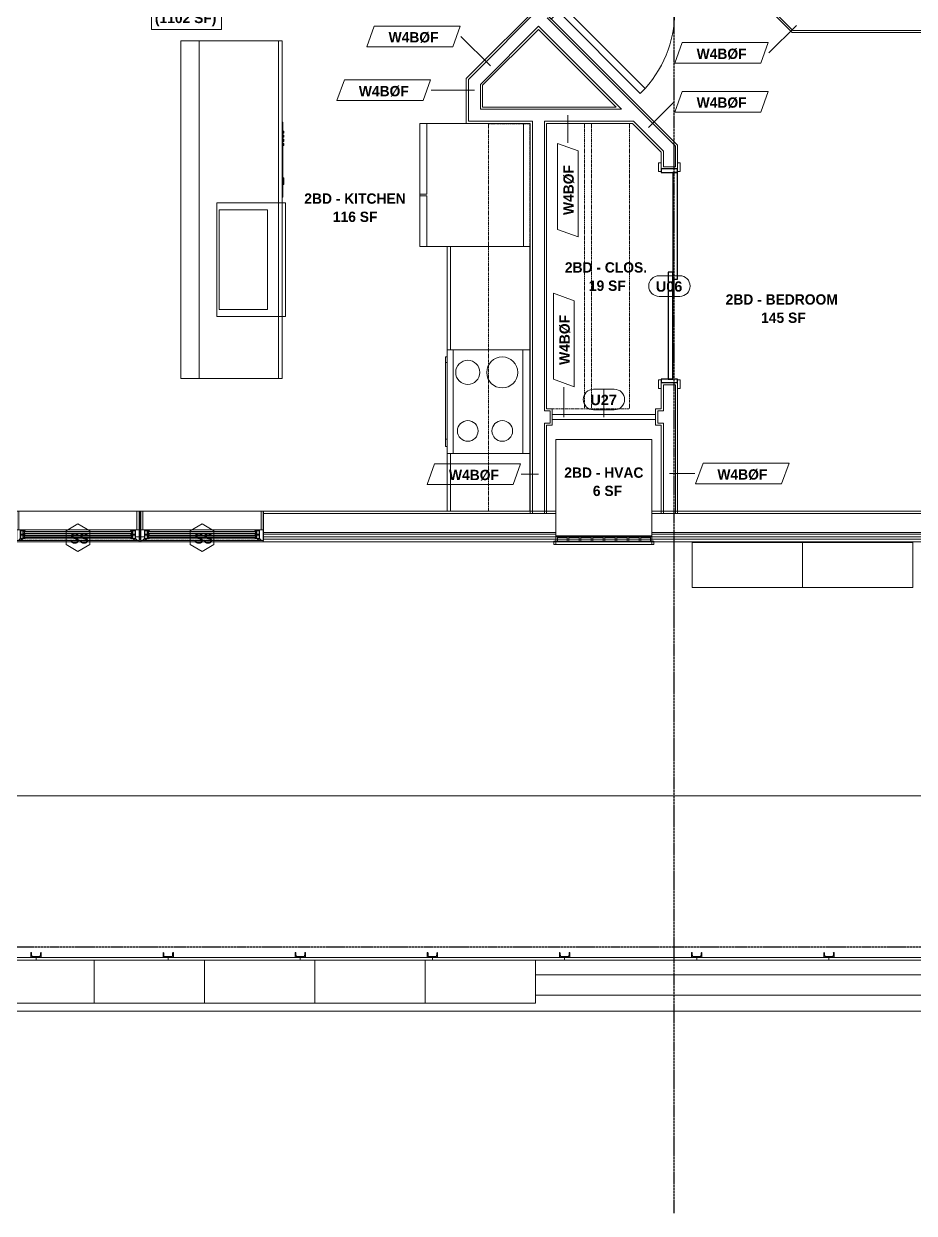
# Model space of a CAD drawing. Header units: inches. Extents: x -4058 to -1781, y 9814 to 12264.
# Drawn here: x -3670 to -3411.7, y 9814 to 10159.2 of the extents above; entities that cross this region are included whole.
import ezdxf

# ---------------------------------------------------------------- set-up
doc = ezdxf.new("R2010")
doc.units = ezdxf.units.IN
doc.header["$MEASUREMENT"] = 0
doc.linetypes.add('Dash', pattern=[0.25, 0.125, -0.125])
doc.linetypes.add('Grid Line 1_2_', pattern=[0.875, 0.5, -0.125, 0.125, -0.125])
for name, color, linetype, lineweight in [('0-1', 7, 'Continuous', 5), ('0-2', 7, 'Continuous', 9), ('A-AREA-IDEN', 2, 'Continuous', 9), ('A-DETL-GENF-HDLN-1', 7, 'Dash', 9), ('A-DETL-GENF-HDLN-2', 1, 'Continuous', 18), ('A-DOOR-3', 31, 'Continuous', 9), ('A-DOOR-4', 31, 'Continuous', 30), ('A-DOOR-FRAM-3', 31, 'Continuous', 30), ('A-DOOR-IDEN', 31, 'Continuous', 9), ('A-FLOR-1', 7, 'Continuous', 9), ('A-GENM-1', 7, 'Continuous', 9), ('A-GLAZ', 151, 'Continuous', 18), ('A-GLAZ-1', 10, 'Continuous', 30), ('A-GLAZ-2', 7, 'Continuous', 9), ('A-GLAZ-CURT-1', 7, 'Continuous', 9), ('A-GLAZ-CWMG-1', 7, 'Continuous', 9), ('A-GLAZ-IDEN', 152, 'Continuous', 9), ('A-WALL', 113, 'Continuous', 18), ('A-WALL-1', 7, 'Continuous', 9), ('A-WALL-2', 250, 'Continuous', 18), ('A-WALL-3', 113, 'Continuous', 9), ('A-WALL-IDEN', 211, 'Continuous', 9), ('E-ELEC-EQPM-1', 7, 'Continuous', 9), ('P-SANR-FIXT', 6, 'Continuous', 9), ('Q-CASE', 31, 'Continuous', 9), ('Q-CASE-HDLN', 31, 'Dash', 9), ('Q-SPCQ', 91, 'Continuous', 9), ('S-FNDN-1', 7, 'Continuous', 9), ('S-GRID-1', 1, 'Grid Line 1_2_', 30)]:
    doc.layers.add(name, color=color, linetype=linetype, lineweight=lineweight)
doc.styles.add('Arial_B', font='arialbd.ttf', dxfattribs={"height": 3})
doc.styles.add('Century Gothic_B_1', font='GOTHICB.TTF', dxfattribs={"height": 3})

# ---------------------------------------------------------------- blocks, each defined once
blk = doc.blocks.new('Basic Wall _ 3_ XPS - UNDER XPS - ___-2659087-UNIT PLANS - 1ST FLOOR')
at = {"layer": 'S-FNDN-1'}
for p, q in [((-1935.38, 9883.25), (-3521.62, 9883.25)), ((-1929.41, 9877.28), (-3521.62, 9877.28)), ((-1924.82, 9872.69), (-3681.65, 9872.69))]:
    blk.add_line(p, q, dxfattribs=at)
blk = doc.blocks.new('V-Series_EWC4_SPVU_RFA_2015 - 1ST FLOOR-2484708-UNIT PLANS - 1ST FLOOR')
at = {"layer": 'A-GENM-1'}
for p, q in [((-3126.69, 12090.69), (-3127.25, 12090.69)), ((-3127.25, 12090.69), (-3127.25, 12089.69)), ((-3127.25, 12089.69), (-3126.69, 12089.69)), ((-3098.81, 12090.69), (-3126.69, 12090.69)), ((-3126.69, 12090.69), (-3126.69, 12089.69)), ((-3126.69, 12089.69), (-3126.69, 12090.69)), ((-3126.69, 12089.69), (-3098.81, 12089.69)), ((-3126.69, 12089.69), (-3126.69, 12060.25)), ((-3126.25, 12089.69), (-3126.69, 12089.69)), ((-3126.25, 12088.69), (-3126.25, 12089.69)), ((-3123.45, 12088.69), (-3126.25, 12088.69)), ((-3122.95, 12089.69), (-3123.45, 12089.69)), ((-3123.45, 12089.69), (-3123.45, 12088.69)), ((-3122.95, 12088.69), (-3122.95, 12089.69)), ((-3119.97, 12088.69), (-3122.95, 12088.69)), ((-3119.47, 12089.69), (-3119.97, 12089.69)), ((-3119.97, 12089.69), (-3119.97, 12088.69)), ((-3119.47, 12088.69), (-3119.47, 12089.69)), ((-3116.48, 12088.69), (-3119.47, 12088.69)), ((-3115.98, 12089.69), (-3116.48, 12089.69)), ((-3116.48, 12089.69), (-3116.48, 12088.69)), ((-3115.98, 12088.69), (-3115.98, 12089.69)), ((-3113, 12088.69), (-3115.98, 12088.69)), ((-3112.5, 12089.69), (-3113, 12089.69)), ((-3113, 12089.69), (-3113, 12088.69)), ((-3112.5, 12088.69), (-3112.5, 12089.69)), ((-3109.51, 12088.69), (-3112.5, 12088.69)), ((-3109.01, 12089.69), (-3109.51, 12089.69)), ((-3109.51, 12089.69), (-3109.51, 12088.69)), ((-3109.01, 12088.69), (-3109.01, 12089.69)), ((-3106.03, 12088.69), (-3109.01, 12088.69)), ((-3105.53, 12089.69), (-3106.03, 12089.69)), ((-3106.03, 12089.69), (-3106.03, 12088.69)), ((-3105.53, 12088.69), (-3105.53, 12089.69)), ((-3102.55, 12088.69), (-3105.53, 12088.69)), ((-3102.05, 12089.69), (-3102.55, 12089.69)), ((-3102.55, 12089.69), (-3102.55, 12088.69)), ((-3102.05, 12088.69), (-3102.05, 12089.69)), ((-3099.25, 12088.69), (-3102.05, 12088.69)), ((-3098.81, 12089.69), (-3099.25, 12089.69)), ((-3099.25, 12089.69), (-3099.25, 12088.69)), ((-3098.81, 12089.69), (-3098.81, 12090.69)), ((-3098.25, 12090.69), (-3098.81, 12090.69)), ((-3098.81, 12090.69), (-3098.81, 12089.69)), ((-3098.81, 12089.69), (-3098.25, 12089.69)), ((-3098.81, 12060.25), (-3098.81, 12089.69)), ((-3098.25, 12089.69), (-3098.25, 12090.69)), ((-3126.69, 12060.25), (-3098.81, 12060.25))]:
    blk.add_line(p, q, dxfattribs=at)
blk = doc.blocks.new('Horizontal_Siding - Horizontal_Siding-2907273-UNIT PLANS - 1ST FLOOR')
at = {"layer": 'A-GLAZ-CURT-1'}
for p, q in [((-19.17, 2.25), (19.17, 2.25)), ((-19.17, 1.5), (-19.17, 2.25)), ((17.67, 1.5), (-17.67, 1.5)), ((19.17, 2.25), (19.17, 1.5))]:
    blk.add_line(p, q, dxfattribs=at)
blk = doc.blocks.new('Rectangular Mullion - RAILING POST-2666422-UNIT PLANS - 1ST FLOOR')
at = {"layer": 'A-GLAZ-CWMG-1'}
for p, q in [((-1.5, -1.5), (-1.5, 0)), ((1.5, 0), (1.5, -1.5)), ((1.5, -1.5), (-1.5, -1.5)), ((-1.29, -0.21), (-1.22, -1.18)), ((-1.22, -1.18), (1.22, -1.18)), ((1.22, -1.18), (1.29, -0.21))]:
    blk.add_line(p, q, dxfattribs=at)
for centre, radius, start, end in [((-1.5, -0.21), 0.211, 359.472, 90), ((1.5, -0.21), 0.21, 90, 180.528)]:
    blk.add_arc(centre, radius, start, end, dxfattribs=at)
blk = doc.blocks.new('262400 - Switchboards and Panelboards - Electric Panel - Generic - 262400 - Switchboards and Panelboards - Electric Panel - Generic-2842581-UNIT PLANS - 1ST FLOOR')
at = {"layer": 'E-ELEC-EQPM-1'}
for p, q in [((32, 13), (0, 13)), ((0, 13), (0, 0)), ((32, 0), (32, 13)), ((0, 0), (32, 0))]:
    blk.add_line(p, q, dxfattribs=at)
blk = doc.blocks.new('262400 - Switchboards and Panelboards - Electric Panel - Generic - 262400 - Switchboards and Panelboards - Electric Panel - Generic-V18-UNIT PLANS - 1ST FLOOR')
at = {"layer": 'E-ELEC-EQPM-1'}
for p, q in [((32, 13), (0, 13)), ((0, 13), (0, 0.55)), ((32, 0.55), (32, 13))]:
    blk.add_line(p, q, dxfattribs=at)
blk = doc.blocks.new('Window-Double_Hung-Marvin-Essential - 2-WIDE _TEMP ALL LOW_ ESDH3066-3454284-UNIT PLANS - 1ST FLOOR')
at = {"layer": 'A-DETL-GENF-HDLN-1'}
blk.add_line((16.1, -3.97), (-16.5, -3.97), dxfattribs=at)
at = {"layer": 'A-DETL-GENF-HDLN-2'}
for p, q in [((-17.13, 4.44), (-17.75, 4.44)), ((-17.13, -0.91), (-17.13, 4.44)), ((17.12, 4.44), (17.75, 4.44)), ((17.12, 4.44), (17.12, -0.91)), ((-19.25, -2.98), (-19.25, -2.94)), ((-19.25, -2.94), (-17.9, -2.94)), ((-17.75, -2.98), (-19.25, -2.98)), ((-17.9, -2.94), (-17.9, -2.83)), ((-17.9, -2.83), (-17.75, -2.83)), ((-16.72, -0.94), (-17.75, -0.94)), ((-17.75, -4.03), (-17.75, -0.94)), ((-16.72, -3.52), (-16.72, -0.94)), ((-16.56, -1.28), (-15.34, -1.28)), ((-16.56, -1.28), (-16.56, -2.22)), ((-15.34, -2.22), (-16.56, -2.22)), ((-16.56, -2.5), (-15.34, -2.5)), ((-16.56, -2.5), (-16.56, -3.44)), ((-15.34, -3.44), (-16.56, -3.44)), ((-15.28, -1.4), (-15.94, -1.4)), ((-15.94, -1.4), (-15.94, -2.12)), ((-15.94, -2.12), (-15.28, -2.12)), ((-15.28, -2.62), (-15.94, -2.62)), ((-15.94, -2.62), (-15.94, -3.34)), ((-15.94, -3.34), (-15.28, -3.34)), ((-15.84, -1.41), (-15.84, -2.1)), ((-15.84, -2.63), (-15.84, -3.32)), ((-15.54, -1.54), (-15.54, -1.98)), ((-15.54, -2.76), (-15.54, -3.2)), ((-15.34, -1.28), (-15.28, -1.34)), ((-15.34, -2.22), (-15.28, -2.16)), ((-15.34, -2.5), (-15.28, -2.56)), ((-15.34, -3.44), (-15.28, -3.38)), ((-15.28, -1.34), (-15.28, -1.4)), ((-15.28, -2.12), (-15.28, -2.16)), ((-15.28, -2.56), (-15.28, -2.62)), ((-15.28, -3.34), (-15.28, -3.38)), ((15.34, -1.28), (15.28, -1.34)), ((15.28, -1.34), (15.28, -1.4)), ((15.28, -1.4), (15.94, -1.4)), ((15.28, -2.12), (15.28, -2.16)), ((15.94, -2.12), (15.28, -2.12)), ((15.34, -2.22), (15.28, -2.16)), ((15.34, -2.5), (15.28, -2.56)), ((15.28, -2.56), (15.28, -2.62)), ((15.28, -2.62), (15.94, -2.62)), ((15.28, -3.34), (15.28, -3.38)), ((15.94, -3.34), (15.28, -3.34)), ((15.34, -3.44), (15.28, -3.38)), ((16.56, -1.28), (15.34, -1.28)), ((15.34, -2.22), (16.56, -2.22)), ((16.56, -2.5), (15.34, -2.5)), ((15.34, -3.44), (16.56, -3.44)), ((15.54, -1.54), (15.54, -1.98)), ((15.54, -2.76), (15.54, -3.2)), ((15.84, -1.41), (15.84, -2.1)), ((15.84, -2.63), (15.84, -3.32)), ((15.94, -1.4), (15.94, -2.12)), ((15.94, -2.62), (15.94, -3.34)), ((16.56, -1.28), (16.56, -2.22)), ((16.56, -2.5), (16.56, -3.44)), ((16.72, -3.52), (16.72, -0.94)), ((16.72, -0.94), (17.75, -0.94)), ((17.75, -4.03), (17.75, -0.94)), ((17.9, -2.83), (17.75, -2.83)), ((17.75, -2.98), (19.25, -2.98)), ((17.9, -2.94), (17.9, -2.83)), ((19.25, -2.94), (17.9, -2.94)), ((19.25, -2.98), (19.25, -2.94)), ((-17.75, -4.03), (-17.16, -4.03)), ((-17.08, -3.62), (-17.16, -4.03)), ((-17.08, -3.62), (-16.19, -3.62)), ((-16.85, -4), (-16.85, -3.62)), ((-16.3, -4), (-16.85, -4)), ((-16.38, -3.52), (-16.72, -3.52)), ((-16.38, -3.62), (-16.38, -3.52)), ((-16.18, -3.76), (-16.3, -3.76)), ((-16.3, -3.76), (-16.3, -4)), ((-16.19, -3.62), (-16.19, -3.72)), ((-16.19, -3.72), (-16.1, -3.72)), ((-16.18, -3.97), (-16.18, -3.76)), ((-16.18, -3.97), (-16.1, -3.97)), ((-16.1, -3.72), (-16.1, -3.97)), ((16.19, -3.72), (16.1, -3.72)), ((16.1, -3.72), (16.1, -3.97)), ((16.18, -3.97), (16.1, -3.97)), ((16.18, -3.97), (16.18, -3.76)), ((16.18, -3.76), (16.3, -3.76)), ((17.08, -3.62), (16.19, -3.62)), ((16.19, -3.62), (16.19, -3.72)), ((16.3, -3.76), (16.3, -4)), ((16.3, -4), (16.85, -4)), ((16.38, -3.62), (16.38, -3.52)), ((16.38, -3.52), (16.72, -3.52)), ((16.85, -4), (16.85, -3.62)), ((17.08, -3.62), (17.16, -4.03)), ((17.75, -4.03), (17.16, -4.03))]:
    blk.add_line(p, q, dxfattribs=at)
at = {"layer": 'A-GLAZ'}
for p, q in [((15.84, -1.41), (-15.84, -1.41)), ((15.84, -1.54), (-15.84, -1.54)), ((15.84, -1.98), (-15.84, -1.98)), ((15.84, -2.1), (-15.84, -2.1)), ((15.84, -2.63), (-15.84, -2.63)), ((15.84, -2.76), (-15.84, -2.76)), ((15.84, -3.2), (-15.84, -3.2)), ((15.84, -3.32), (-15.84, -3.32))]:
    blk.add_line(p, q, dxfattribs=at)
at = {"layer": 'A-GLAZ-1'}
for p, q in [((-17.75, -0.91), (-17.75, 4.44)), ((17.75, 4.44), (17.75, -0.91)), ((-17.75, -4.03), (-17.75, -0.94)), ((17.75, -0.94), (17.75, -4.03))]:
    blk.add_line(p, q, dxfattribs=at)
at = {"layer": 'A-GLAZ-2'}
for p, q in [((-17.75, 4.44), (17.75, 4.44)), ((-17.75, -0.94), (17.75, -0.94)), ((17.75, -4.03), (-17.75, -4.03))]:
    blk.add_line(p, q, dxfattribs=at)
blk = doc.blocks.new('CTR - 1st Phase - Shell_rvt-1-UNIT PLANS - 1ST FLOOR')
at = {"layer": 'A-FLOR-1'}
blk.add_line((-3329.12, 9935.19), (-3759.32, 9935.19), dxfattribs=at)
at = {"layer": 'A-WALL-1'}
for p, q in [((-3636.07, 10017.71), (-3636.57, 10017.71)), ((-3515.66, 10017.71), (-3600.57, 10017.71)), ((-3515.66, 10010.59), (-3515.66, 10017.71)), ((-3404.47, 10017.71), (-3487.79, 10017.71)), ((-3487.79, 10017.71), (-3487.79, 10010.59)), ((-3636.57, 10012.37), (-3636.57, 10012.34)), ((-3636.07, 10012.34), (-3636.07, 10012.37)), ((-3600.57, 10012.37), (-3600.57, 10012.34)), ((-3487.79, 10010.59), (-3515.66, 10010.59)), ((-3636.57, 10008.84), (-3672.07, 10008.84)), ((-3636.57, 10009.25), (-3636.57, 10008.84)), ((-3636.57, 10008.84), (-3636.07, 10008.84)), ((-3636.07, 10008.84), (-3636.07, 10009.25)), ((-3600.57, 10008.84), (-3636.07, 10008.84)), ((-3600.57, 10009.25), (-3600.57, 10008.84)), ((-3600.57, 10008.84), (-3404.47, 10008.84))]:
    blk.add_line(p, q, dxfattribs=at)
at = {"layer": 'A-WALL-2'}
for p, q in [((-3636.07, 10017.09), (-3636.57, 10017.09)), ((-3515.66, 10017.09), (-3600.57, 10017.09)), ((-3404.47, 10017.09), (-3487.79, 10017.09)), ((-3636.07, 10011.59), (-3636.57, 10011.59)), ((-3636.07, 10011.09), (-3636.57, 10011.09)), ((-3636.07, 10010.34), (-3636.57, 10010.34)), ((-3515.66, 10011.59), (-3600.57, 10011.59)), ((-3515.66, 10011.09), (-3600.57, 10011.09)), ((-3404.47, 10010.34), (-3600.57, 10010.34)), ((-3404.47, 10011.59), (-3487.79, 10011.59)), ((-3404.47, 10011.09), (-3487.79, 10011.09)), ((-3636.07, 10009.59), (-3636.57, 10009.59)), ((-3404.47, 10009.59), (-3600.57, 10009.59))]:
    blk.add_line(p, q, dxfattribs=at)
at = {"layer": '0-2', "rotation": 180}
for name, p in [('V-Series_EWC4_SPVU_RFA_2015 - 1ST FLOOR-2484708-UNIT PLANS - 1ST FLOOR', (-6614.47, 22098.78)), ('262400 - Switchboards and Panelboards - Electric Panel - Generic - 262400 - Switchboards and Panelboards - Electric Panel - Generic-2842581-UNIT PLANS - 1ST FLOOR', (-3444.12, 10008.64)), ('262400 - Switchboards and Panelboards - Electric Panel - Generic - 262400 - Switchboards and Panelboards - Electric Panel - Generic-2842581-UNIT PLANS - 1ST FLOOR', (-3412.12, 10008.64)), ('Horizontal_Siding - Horizontal_Siding-2907273-UNIT PLANS - 1ST FLOOR', (-3685.65, 9889.69)), ('262400 - Switchboards and Panelboards - Electric Panel - Generic - 262400 - Switchboards and Panelboards - Electric Panel - Generic-V18-UNIT PLANS - 1ST FLOOR', (-3649.62, 9887.99)), ('Horizontal_Siding - Horizontal_Siding-2907273-UNIT PLANS - 1ST FLOOR', (-3647.31, 9889.69)), ('262400 - Switchboards and Panelboards - Electric Panel - Generic - 262400 - Switchboards and Panelboards - Electric Panel - Generic-V18-UNIT PLANS - 1ST FLOOR', (-3617.62, 9887.99)), ('Horizontal_Siding - Horizontal_Siding-2907273-UNIT PLANS - 1ST FLOOR', (-3608.97, 9889.69)), ('262400 - Switchboards and Panelboards - Electric Panel - Generic - 262400 - Switchboards and Panelboards - Electric Panel - Generic-V18-UNIT PLANS - 1ST FLOOR', (-3585.62, 9887.99)), ('Horizontal_Siding - Horizontal_Siding-2907273-UNIT PLANS - 1ST FLOOR', (-3570.63, 9889.69)), ('262400 - Switchboards and Panelboards - Electric Panel - Generic - 262400 - Switchboards and Panelboards - Electric Panel - Generic-V18-UNIT PLANS - 1ST FLOOR', (-3553.62, 9887.99)), ('262400 - Switchboards and Panelboards - Electric Panel - Generic - 262400 - Switchboards and Panelboards - Electric Panel - Generic-V18-UNIT PLANS - 1ST FLOOR', (-3521.62, 9887.99)), ('Horizontal_Siding - Horizontal_Siding-2907273-UNIT PLANS - 1ST FLOOR', (-3532.3, 9889.69)), ('Horizontal_Siding - Horizontal_Siding-2907273-UNIT PLANS - 1ST FLOOR', (-3493.96, 9889.69)), ('Horizontal_Siding - Horizontal_Siding-2907273-UNIT PLANS - 1ST FLOOR', (-3455.62, 9889.69)), ('Horizontal_Siding - Horizontal_Siding-2907273-UNIT PLANS - 1ST FLOOR', (-3417.29, 9889.69))]:
    blk.add_blockref(name, p, dxfattribs=at)
at = {"layer": '0-2'}
for name, p in [('Window-Double_Hung-Marvin-Essential - 2-WIDE _TEMP ALL LOW_ ESDH3066-3454284-UNIT PLANS - 1ST FLOOR', (-3654.32, 10013.28)), ('Window-Double_Hung-Marvin-Essential - 2-WIDE _TEMP ALL LOW_ ESDH3066-3454284-UNIT PLANS - 1ST FLOOR', (-3618.32, 10013.28)), ('Basic Wall _ 3_ XPS - UNDER XPS - ___-2659087-UNIT PLANS - 1ST FLOOR', (0, 0))]:
    blk.add_blockref(name, p, dxfattribs=at)
at = {"layer": '0-2', "extrusion": (0, 0, -1)}
for p in [(3666.48, 9889.69), (3628.14, 9889.69), (3589.8, 9889.69), (3551.47, 9889.69), (3513.13, 9889.69), (3474.79, 9889.69), (3436.46, 9889.69)]:
    blk.add_blockref('Rectangular Mullion - RAILING POST-2666422-UNIT PLANS - 1ST FLOOR', p, dxfattribs=at)
blk = doc.blocks.new('CTR - 1st Phase - Structure_rvt-1-UNIT PLANS - 1ST FLOOR')
at = {"layer": 'S-GRID-1'}
for p, q in [((-3481.32, 9814.03), (-3481.32, 12247.5)), ((-1781.27, 9891.19), (-4041.78, 9891.19))]:
    blk.add_line(p, q, dxfattribs=at)
blk = doc.blocks.new('083100 - Access Doors and Panels - Type 1 - ACCESS PANEL - 2-6 X 6-0-3696233-UNIT PLANS - 1ST FLOOR')
at = {"layer": 'A-DOOR-3'}
for p, q in [((-15, -0.75), (-15, 0.75)), ((-15, 0.75), (15, 0.75)), ((15, 0.75), (15, -0.75)), ((15, -0.75), (-15, -0.75))]:
    blk.add_line(p, q, dxfattribs=at)
blk = doc.blocks.new('OD_CW_Closet - OD_CW_Closet-3848065-UNIT PLANS - 1ST FLOOR')
at = {"layer": 'Q-CASE-HDLN'}
for p, q in [((83.56, 24), (0.74, 24)), ((0.74, 24), (0.74, 0)), ((83.56, 0), (83.56, 24)), ((0.74, 13), (83.56, 13)), ((0.74, 11), (83.56, 11)), ((0.74, 0), (83.56, 0))]:
    blk.add_line(p, q, dxfattribs=at)
blk = doc.blocks.new('SLIDING - FLUSH - SLIDING - FLUSH - 5-0 x 6-8-3203585-UNIT PLANS - 1ST FLOOR')
at = {"layer": 'A-DOOR-3'}
for p, q in [((-30.25, 3), (-32.75, 3)), ((-32.75, 3), (-32.75, 2.25)), ((-32.75, 2.25), (-30.25, 2.25)), ((-30.25, 2.25), (-30.25, 3)), ((30.25, 3), (30.25, 2.25)), ((32.75, 3), (30.25, 3)), ((30.25, 2.25), (32.75, 2.25)), ((32.75, 2.25), (32.75, 3)), ((-30.25, -2.5), (-32.75, -2.5)), ((-32.75, -2.5), (-32.75, -3.25)), ((-32.75, -3.25), (-30.25, -3.25)), ((-30.25, -3.25), (-30.25, -2.5)), ((32.75, -2.5), (30.25, -2.5)), ((30.25, -2.5), (30.25, -3.25)), ((30.25, -3.25), (32.75, -3.25)), ((32.75, -3.25), (32.75, -2.5))]:
    blk.add_line(p, q, dxfattribs=at)
at = {"layer": 'A-DOOR-4'}
for p, q in [((1, 2.25), (-30, 2.25)), ((-30, 2.25), (-30, 0.87)), ((-30, 0.87), (1, 0.87)), ((30, 0.87), (-1, 0.87)), ((-1, 0.87), (-1, -0.5)), ((1, 0.87), (1, 2.25)), ((30, -0.5), (30, 0.87)), ((-1, -0.5), (30, -0.5))]:
    blk.add_line(p, q, dxfattribs=at)
at = {"layer": 'A-DOOR-FRAM-3'}
for p, q in [((-30, 2.25), (-31, 2.25)), ((-31, 2.25), (-31, -2.5)), ((-30, -2.5), (-30, 2.25)), ((31, 2.25), (30, 2.25)), ((30, 2.25), (30, -2.5)), ((31, -2.5), (31, 2.25)), ((-31, -2.5), (-30, -2.5)), ((30, -2.5), (31, -2.5))]:
    blk.add_line(p, q, dxfattribs=at)
blk = doc.blocks.new('SWING - SINGLE - FLUSH - SWING - FLUSH - 2-10 x 6-8 - PRIVACY-4346067-UNIT PLANS - 1ST FLOOR')
at = {"layer": 'A-DOOR-3'}
for p, q in [((-17, 2.87), (-20, 2.87)), ((-20, 2.87), (-20, -2.38)), ((-17, -2.38), (-17, 2.87)), ((20, 2.87), (17, 2.87)), ((17, 2.87), (17, -2.38)), ((20, -2.38), (20, 2.87)), ((-20, -2.38), (-17, -2.38)), ((-17, -2.38), (-20, -2.38)), ((-20, -2.38), (-20, -2.88)), ((-20, -2.88), (-17, -2.88)), ((-17, -2.88), (-17, -2.38)), ((17, -2.38), (20, -2.38)), ((20, -2.38), (17, -2.38)), ((17, -2.38), (17, -2.88)), ((17, -2.88), (20, -2.88)), ((20, -2.88), (20, -2.38))]:
    blk.add_line(p, q, dxfattribs=at)
blk.add_arc((17, 2.37), 34.07, 93.3657, 180, dxfattribs=at)
at = {"layer": 'A-DOOR-4'}
for p, q in [((15, 2.37), (15, 36.38)), ((17, 36.38), (15, 36.38)), ((17, 2.37), (17, 36.38)), ((17, 2.37), (15, 2.37))]:
    blk.add_line(p, q, dxfattribs=at)
blk = doc.blocks.new('OD_CW_Base Cabinet - OD_CW_Base Cabinet-4181458-UNIT PLANS - 1ST FLOOR')
at = {"layer": 'Q-CASE'}
for p, q in [((0.74, 0), (17.55, 0)), ((47.55, 0), (77.55, 0)), ((17.55, -24), (0.74, -24)), ((77.55, -24), (47.55, -24)), ((77.55, -22.12), (77.55, -24))]:
    blk.add_line(p, q, dxfattribs=at)
blk = doc.blocks.new('OD_CW_Upper Cabinet - OD_CW_Upper Cabinet-4366978-UNIT PLANS - 1ST FLOOR')
at = {"layer": 'Q-CASE-HDLN'}
for p, q in [((0.74, -24), (0.74, -12)), ((0.74, -12), (113.18, -12)), ((113.18, -12), (113.18, -24)), ((113.18, -24), (0.74, -24))]:
    blk.add_line(p, q, dxfattribs=at)
blk = doc.blocks.new('Refrigerator_-_Side-by-Side_6047 - 36_ X 30_-1372843-UNIT PLANS - 1ST FLOOR')
at = {"layer": 'Q-SPCQ'}
for p, q in [((-17.88, 15.58), (17.87, 15.58)), ((-17.88, -14.42), (-17.88, 15.58)), ((-17.88, 15.58), (-3.13, 15.58)), ((-17.88, 15.58), (-17.88, 13.58)), ((-3.13, 13.58), (-3.13, 15.58)), ((-2.63, 15.58), (17.87, 15.58)), ((-2.63, 15.58), (-2.63, 13.58)), ((17.87, 15.58), (17.87, -14.42)), ((17.87, 13.58), (17.87, 15.58)), ((-3.13, 13.58), (-17.88, 13.58)), ((17.87, 13.58), (-2.63, 13.58)), ((17.87, -14.42), (-17.88, -14.42))]:
    blk.add_line(p, q, dxfattribs=at)
blk = doc.blocks.new('OD_CW_Base Cabinet - OD_CW_Base Cabinet-4332410-UNIT PLANS - 1ST FLOOR')
at = {"layer": 'Q-CASE'}
for p, q in [((0.74, 24), (0.74, 0)), ((98.66, 24), (0.74, 24)), ((98.66, 0), (98.66, 24)), ((0.74, 0), (98.66, 0))]:
    blk.add_line(p, q, dxfattribs=at)
blk = doc.blocks.new('Stainless Steel Farmhous Kitchen Sink - Stainless Steel Farmhous Kitchen Sink-2443921-UNIT PLANS - 1ST FLOOR')
at = {"layer": 'P-SANR-FIXT'}
for p, q in [((0, -2.25), (-33, -2.25)), ((-33, -2.25), (-33, -22.2)), ((-31, -16.96), (-31, -3)), ((-31, -3), (-2, -3)), ((-2, -3), (-2, -16.96)), ((0, -22.2), (0, -2.25)), ((-2, -16.96), (-31, -16.96)), ((-33, -22.2), (0, -22.2))]:
    blk.add_line(p, q, dxfattribs=at)
blk = doc.blocks.new('Door Tag - Type Mark-2601225-UNIT PLANS - 1ST FLOOR')
at = {"layer": 'A-DOOR-IDEN'}
for p, q in [((0.09375, 0.09375), (-0.09375, 0.09375)), ((-0.09375, -0.09375), (0.09375, -0.09375))]:
    blk.add_line(p, q, dxfattribs=at)
for centre, start, end in [((-0.09375, 0), 90, 270), ((0.09375, 0), 270, 90)]:
    blk.add_arc(centre, 0.09375, start, end, dxfattribs=at)
blk = doc.blocks.new('Wall Tag - Arch Wall-3956453-UNIT PLANS - 1ST FLOOR')
at = {"layer": 'A-WALL-IDEN'}
for p, q in [((-0.356, 0.094), (-0.424, -0.094)), ((0.424, 0.094), (-0.356, 0.094)), ((0.356, -0.094), (0.424, 0.094)), ((-0.424, -0.094), (0.356, -0.094))]:
    blk.add_line(p, q, dxfattribs=at)
blk = doc.blocks.new('Window Tag - ONE-4156801-UNIT PLANS - 1ST FLOOR')
at = {"layer": 'A-GLAZ-IDEN'}
for p, q in [((0, 0.125), (-0.107, 0.062)), ((0.107, 0.062), (0, 0.125)), ((-0.107, 0.062), (-0.107, -0.062)), ((0.107, -0.062), (0.107, 0.062)), ((-0.107, -0.062), (0, -0.125)), ((0, -0.125), (0.107, -0.062))]:
    blk.add_line(p, q, dxfattribs=at)

msp = doc.modelspace()

# ---------------------------------------------------------------- block references
at = {"layer": '0-1'}
msp.add_blockref('CTR - 1st Phase - Shell_rvt-1-UNIT PLANS - 1ST FLOOR', (0, 0), dxfattribs=at)

# ---------------------------------------------------------------- next in the draw order: linework, layer by layer
at = {"layer": 'A-AREA-IDEN', "flags": 128}
msp.add_lwpolyline([(-3632.99, 10164.56), (-3612.66, 10164.56), (-3612.66, 10157.56), (-3632.99, 10157.56)], close=True, dxfattribs=at)
at = {"layer": 'A-DOOR-IDEN'}
msp.add_line((-3501.72, 10045.08), (-3501.72, 10053.15), dxfattribs=at)
at = {"layer": 'A-WALL'}
for p, q in [((-3518.76, 10165.35), (-3541.06, 10143.05)), ((-3457.15, 10167.56), (-3446.88, 10157.29)), ((-3537.56, 10141.6), (-3520.7, 10158.46)), ((-3496.65, 10134.4), (-3520.7, 10158.46)), ((-3480.97, 10123.68), (-3518.23, 10160.93)), ((-3342.76, 10157.29), (-3446.88, 10157.29)), ((-3541.06, 10130.9), (-3541.06, 10143.05)), ((-3537.56, 10134.4), (-3537.56, 10141.6)), ((-3496.65, 10134.4), (-3537.56, 10134.4)), ((-3522.47, 10130.9), (-3541.06, 10130.9)), ((-3522.47, 10130.9), (-3522.47, 10017.09)), ((-3518.97, 10130.9), (-3518.97, 10046.83)), ((-3493.15, 10130.9), (-3518.97, 10130.9)), ((-3484.47, 10122.23), (-3493.15, 10130.9)), ((-3480.97, 10117.71), (-3480.97, 10123.68)), ((-3484.47, 10122.23), (-3484.47, 10117.71)), ((-3484.47, 10117.71), (-3480.97, 10117.71)), ((-3480.97, 10054.46), (-3484.47, 10054.46)), ((-3484.47, 10054.46), (-3484.47, 10046.83)), ((-3480.97, 10017.09), (-3480.97, 10054.46)), ((-3517.35, 10046.83), (-3518.97, 10046.83)), ((-3517.35, 10043.33), (-3517.35, 10046.83)), ((-3484.47, 10046.83), (-3486.1, 10046.83)), ((-3486.1, 10046.83), (-3486.1, 10043.33)), ((-3518.97, 10043.33), (-3518.97, 10017.09)), ((-3518.97, 10043.33), (-3517.35, 10043.33)), ((-3486.1, 10043.33), (-3484.47, 10043.33)), ((-3484.47, 10043.33), (-3484.47, 10017.09))]:
    msp.add_line(p, q, dxfattribs=at)
at = {"layer": 'A-WALL-3'}
for p, q in [((-3518.76, 10166.24), (-3541.68, 10143.31)), ((-3458.03, 10167.56), (-3447.14, 10156.66)), ((-3480.35, 10123.94), (-3517.34, 10160.93)), ((-3536.93, 10141.34), (-3520.7, 10157.57)), ((-3520.7, 10157.57), (-3498.15, 10135.03)), ((-3447.14, 10156.66), (-3342.76, 10156.66)), ((-3624.47, 10056.29), (-3624.47, 10154.21)), ((-3624.47, 10154.21), (-3619.1, 10154.21)), ((-3619.1, 10154.21), (-3619.1, 10056.29)), ((-3541.68, 10143.31), (-3541.68, 10130.28)), ((-3536.93, 10135.03), (-3536.93, 10141.34)), ((-3498.15, 10135.03), (-3536.93, 10135.03)), ((-3525.1, 10130.28), (-3523.1, 10130.28)), ((-3523.1, 10130.28), (-3523.1, 10017.09)), ((-3518.35, 10047.46), (-3518.35, 10130.28)), ((-3518.35, 10130.28), (-3493.4, 10130.28)), ((-3493.4, 10130.28), (-3485.1, 10121.97)), ((-3480.35, 10117.08), (-3480.35, 10123.94)), ((-3485.1, 10121.97), (-3485.1, 10117.08)), ((-3485.1, 10117.08), (-3480.35, 10117.08)), ((-3624.47, 10056.29), (-3619.1, 10056.29)), ((-3480.35, 10055.08), (-3485.1, 10055.08)), ((-3485.1, 10055.08), (-3485.1, 10047.46)), ((-3480.35, 10017.09), (-3480.35, 10055.08)), ((-3516.72, 10047.46), (-3518.35, 10047.46)), ((-3516.72, 10042.71), (-3516.72, 10047.46)), ((-3485.1, 10047.46), (-3486.72, 10047.46)), ((-3486.72, 10047.46), (-3486.72, 10042.71)), ((-3518.35, 10017.09), (-3518.35, 10042.71)), ((-3518.35, 10042.71), (-3516.72, 10042.71)), ((-3486.72, 10042.71), (-3485.1, 10042.71)), ((-3485.1, 10042.71), (-3485.1, 10017.09)), ((-3523.1, 10017.09), (-3518.35, 10017.09)), ((-3485.1, 10017.09), (-3480.35, 10017.09))]:
    msp.add_line(p, q, dxfattribs=at)
at = {"layer": 'A-WALL-IDEN'}
for p, q in [((-3445.86, 10158.74), (-3453.87, 10150.73)), ((-3534.67, 10146.96), (-3543.24, 10155.53)), ((-3539.31, 10139.9), (-3551.87, 10139.9)), ((-3488.84, 10129.07), (-3481.33, 10136.58)), ((-3512.23, 10132.65), (-3512.23, 10124.65)), ((-3513.38, 10045.08), (-3513.38, 10053.7)), ((-3520.72, 10028.51), (-3525.72, 10028.51)), ((-3482.72, 10028.66), (-3475.31, 10028.66))]:
    msp.add_line(p, q, dxfattribs=at)
at = {"layer": 'Q-CASE'}
for p, q in [((-3619.1, 10154.21), (-3596.1, 10154.21)), ((-3619.1, 10056.29), (-3619.1, 10154.21)), ((-3596.1, 10154.21), (-3596.1, 10056.29)), ((-3596.1, 10154.21), (-3595.1, 10154.21)), ((-3596.1, 10056.29), (-3596.1, 10154.21)), ((-3595.1, 10154.21), (-3595.1, 10056.29)), ((-3547.22, 10064.53), (-3547.22, 10094.53)), ((-3546.22, 10064.53), (-3546.22, 10094.53)), ((-3546.22, 10094.53), (-3546.22, 10064.53)), ((-3525.1, 10094.53), (-3523.22, 10094.53)), ((-3523.22, 10094.53), (-3523.22, 10064.53)), ((-3596.1, 10056.29), (-3619.1, 10056.29)), ((-3595.1, 10056.29), (-3596.1, 10056.29)), ((-3547.22, 10017.71), (-3547.22, 10034.53)), ((-3546.22, 10017.71), (-3546.22, 10034.53)), ((-3546.22, 10034.53), (-3546.22, 10017.71)), ((-3523.22, 10034.53), (-3523.22, 10017.71))]:
    msp.add_line(p, q, dxfattribs=at)
at = {"layer": 'Q-SPCQ'}
for p, q in [((-3595.1, 10130.64), (-3594.85, 10130.64)), ((-3594.85, 10130.64), (-3594.85, 10108.83)), ((-3594.6, 10128.02), (-3594.85, 10128.02)), ((-3594.85, 10127.43), (-3594.6, 10127.43)), ((-3594.6, 10128.02), (-3594.6, 10127.43)), ((-3594.6, 10126.84), (-3594.85, 10126.84)), ((-3594.85, 10126.25), (-3594.6, 10126.25)), ((-3594.6, 10125.66), (-3594.85, 10125.66)), ((-3594.85, 10125.07), (-3594.6, 10125.07)), ((-3594.6, 10124.48), (-3594.85, 10124.48)), ((-3594.85, 10123.88), (-3594.6, 10123.88)), ((-3594.6, 10126.84), (-3594.6, 10126.25)), ((-3594.6, 10125.66), (-3594.6, 10125.07)), ((-3594.6, 10124.48), (-3594.6, 10123.88)), ((-3594.6, 10114.53), (-3594.85, 10114.53)), ((-3594.6, 10114.53), (-3594.6, 10113.54)), ((-3594.6, 10113.54), (-3594.6, 10112.56)), ((-3594.85, 10112.56), (-3594.6, 10112.56)), ((-3595.1, 10108.83), (-3594.85, 10108.83)), ((-3547.72, 10060.92), (-3547.72, 10062.53)), ((-3547.22, 10062.53), (-3547.72, 10062.53)), ((-3547.22, 10034.53), (-3547.22, 10064.53)), ((-3545.47, 10064.53), (-3547.22, 10064.53)), ((-3545.47, 10064.53), (-3545.47, 10034.53)), ((-3545.47, 10034.53), (-3545.47, 10064.53)), ((-3545.47, 10064.53), (-3525.22, 10064.53)), ((-3525.22, 10064.53), (-3523.22, 10064.53)), ((-3525.22, 10064.53), (-3525.22, 10034.53)), ((-3523.22, 10064.53), (-3523.22, 10034.53)), ((-3547.72, 10038.65), (-3547.72, 10060.92)), ((-3547.22, 10060.92), (-3547.72, 10060.92)), ((-3547.72, 10036.53), (-3547.72, 10038.65)), ((-3547.72, 10038.65), (-3547.22, 10038.65)), ((-3547.72, 10036.53), (-3547.22, 10036.53)), ((-3547.22, 10034.53), (-3545.47, 10034.53)), ((-3525.22, 10034.53), (-3545.47, 10034.53)), ((-3523.22, 10034.53), (-3525.22, 10034.53))]:
    msp.add_line(p, q, dxfattribs=at)
for centre, radius, start, end in [((-3541.22, 10058.03), 3.5, 90, 270), ((-3541.22, 10058.03), 3.5, 270, 90), ((-3531.22, 10058.03), 4.5, 90, 270), ((-3531.22, 10058.03), 4.5, 270, 90), ((-3541.22, 10041.03), 3, 90, 270), ((-3541.22, 10041.03), 3, 270, 90), ((-3531.22, 10041.03), 3, 90, 270), ((-3531.22, 10041.03), 3, 270, 90)]:
    msp.add_arc(centre, radius, start, end, dxfattribs=at)

# ---------------------------------------------------------------- next in the draw order: block references
at = {"layer": '0-1'}
msp.add_blockref('CTR - 1st Phase - Structure_rvt-1-UNIT PLANS - 1ST FLOOR', (0, 0), dxfattribs=at)
at = {"layer": 'A-DOOR-3'}
for name, p, rotation in [('SWING - SINGLE - FLUSH - SWING - FLUSH - 2-10 x 6-8 - PRIVACY-4346067-UNIT PLANS - 1ST FLOOR', (-3504.88, 10176.75), 225.0000000000032), ('SLIDING - FLUSH - SLIDING - FLUSH - 5-0 x 6-8-3203585-UNIT PLANS - 1ST FLOOR', (-3482.6, 10086.08), 270.0000000000038), ('083100 - Access Doors and Panels - Type 1 - ACCESS PANEL - 2-6 X 6-0-3696233-UNIT PLANS - 1ST FLOOR', (-3501.72, 10045.08), 180)]:
    msp.add_blockref(name, p, dxfattribs=dict(at, rotation=rotation))
at = {"layer": 'A-DOOR-IDEN', "xscale": 31.99999999999999, "yscale": 31.99999999999999, "zscale": 31.99999999999999}
for p in [(-3482.72, 10083.08), (-3501.72, 10050.15)]:
    msp.add_blockref('Door Tag - Type Mark-2601225-UNIT PLANS - 1ST FLOOR', p, dxfattribs=at)
at = {"layer": 'A-GLAZ-IDEN', "xscale": 31.99999999999999, "yscale": 31.99999999999999, "zscale": 31.99999999999999}
for p in [(-3654.32, 10010.07), (-3618.32, 10010.07)]:
    msp.add_blockref('Window Tag - ONE-4156801-UNIT PLANS - 1ST FLOOR', p, dxfattribs=at)
at = {"layer": 'A-WALL-IDEN', "xscale": 31.99999999999999, "yscale": 31.99999999999999, "zscale": 31.99999999999999}
for p in [(-3556.98, 10155.53), (-3467.6, 10150.73), (-3565.6, 10139.9), (-3467.6, 10136.58), (-3539.46, 10028.51), (-3461.58, 10028.66)]:
    msp.add_blockref('Wall Tag - Arch Wall-3956453-UNIT PLANS - 1ST FLOOR', p, dxfattribs=at)
at = {"layer": 'A-WALL-IDEN', "xscale": 31.99999999999999, "yscale": 31.99999999999999, "zscale": 31.99999999999999, "rotation": 89.99999999999955}
for p in [(-3512.23, 10110.92), (-3513.38, 10067.43)]:
    msp.add_blockref('Wall Tag - Arch Wall-3956453-UNIT PLANS - 1ST FLOOR', p, dxfattribs=at)
at = {"layer": 'P-SANR-FIXT', "rotation": 89.99999999999939}
msp.add_blockref('Stainless Steel Farmhous Kitchen Sink - Stainless Steel Farmhous Kitchen Sink-2443921-UNIT PLANS - 1ST FLOOR', (-3616.31, 10107.23), dxfattribs=at)
at = {"layer": 'Q-CASE'}
for name, p, rotation in [('OD_CW_Base Cabinet - OD_CW_Base Cabinet-4332410-UNIT PLANS - 1ST FLOOR', (-3595.1, 10055.56), 89.99999999999854), ('OD_CW_Upper Cabinet - OD_CW_Upper Cabinet-4366978-UNIT PLANS - 1ST FLOOR', (-3547.22, 10016.98), 89.99999999997752), ('OD_CW_Closet - OD_CW_Closet-3848065-UNIT PLANS - 1ST FLOOR', (-3494.35, 10046.72), 90.00000000000445), ('OD_CW_Base Cabinet - OD_CW_Base Cabinet-4181458-UNIT PLANS - 1ST FLOOR', (-3547.22, 10016.98), 89.999999999998)]:
    msp.add_blockref(name, p, dxfattribs=dict(at, rotation=rotation))
at = {"layer": 'Q-SPCQ', "rotation": 89.99999999999709}
msp.add_blockref('Refrigerator_-_Side-by-Side_6047 - 36_ X 30_-1372843-UNIT PLANS - 1ST FLOOR', (-3539.52, 10112.4), dxfattribs=at)

# ---------------------------------------------------------------- next in the draw order: texts
at = {"layer": 'A-AREA-IDEN', "char_height": 3, "attachment_point": 1, "style": 'Century Gothic_B_1'}
for s, insert, width in [('(1102 SF)', (-3631.99, 10162.39), 22.119), ('2BD - KITCHEN', (-3588.65, 10109.97), 35.451), ('116 SF', (-3580.36, 10104.68), 15.352), ('2BD - CLOS.', (-3513.05, 10089.99), 29.29), ('19 SF', (-3506.09, 10084.69), 12.423), ('2BD - BEDROOM', (-3466.41, 10080.69), 40.299), ('145 SF', (-3456.12, 10075.39), 15.352), ('2BD - HVAC', (-3513.22, 10030.44), 29.593), ('6 SF', (-3504.93, 10025.15), 9.494)]:
    msp.add_mtext(s, dxfattribs=dict(at, insert=insert, width=width))
at = {"layer": 'A-DOOR-IDEN', "char_height": 3, "width": 9.393, "attachment_point": 1, "style": 'Arial_B'}
for s, insert in [('U06', (-3486.66, 10084.46)), ('U27', (-3505.66, 10051.53))]:
    msp.add_mtext(s, dxfattribs=dict(at, insert=insert))
at = {"layer": 'A-GLAZ-IDEN', "char_height": 3, "width": 5.454, "attachment_point": 1, "style": 'Century Gothic_B_1'}
for insert in [(-3656.58, 10011.36), (-3620.58, 10011.36)]:
    msp.add_mtext('SS', dxfattribs=dict(at, insert=insert))
at = {"layer": 'A-WALL-IDEN', "char_height": 3, "width": 17.372, "attachment_point": 1, "style": 'Century Gothic_B_1'}
for insert in [(-3564.19, 10156.78), (-3474.82, 10151.98), (-3572.82, 10141.15), (-3474.82, 10137.83), (-3546.67, 10029.76), (-3468.8, 10029.91)]:
    msp.add_mtext('W4BØF', dxfattribs=dict(at, insert=insert))
at = {"layer": 'A-WALL-IDEN', "char_height": 3, "width": 17.372, "attachment_point": 1, "rotation": 90, "style": 'Century Gothic_B_1'}
for insert in [(-3513.48, 10103.7), (-3514.63, 10060.21)]:
    msp.add_mtext('W4BØF', dxfattribs=dict(at, insert=insert))

doc.saveas('drawing.dxf')
